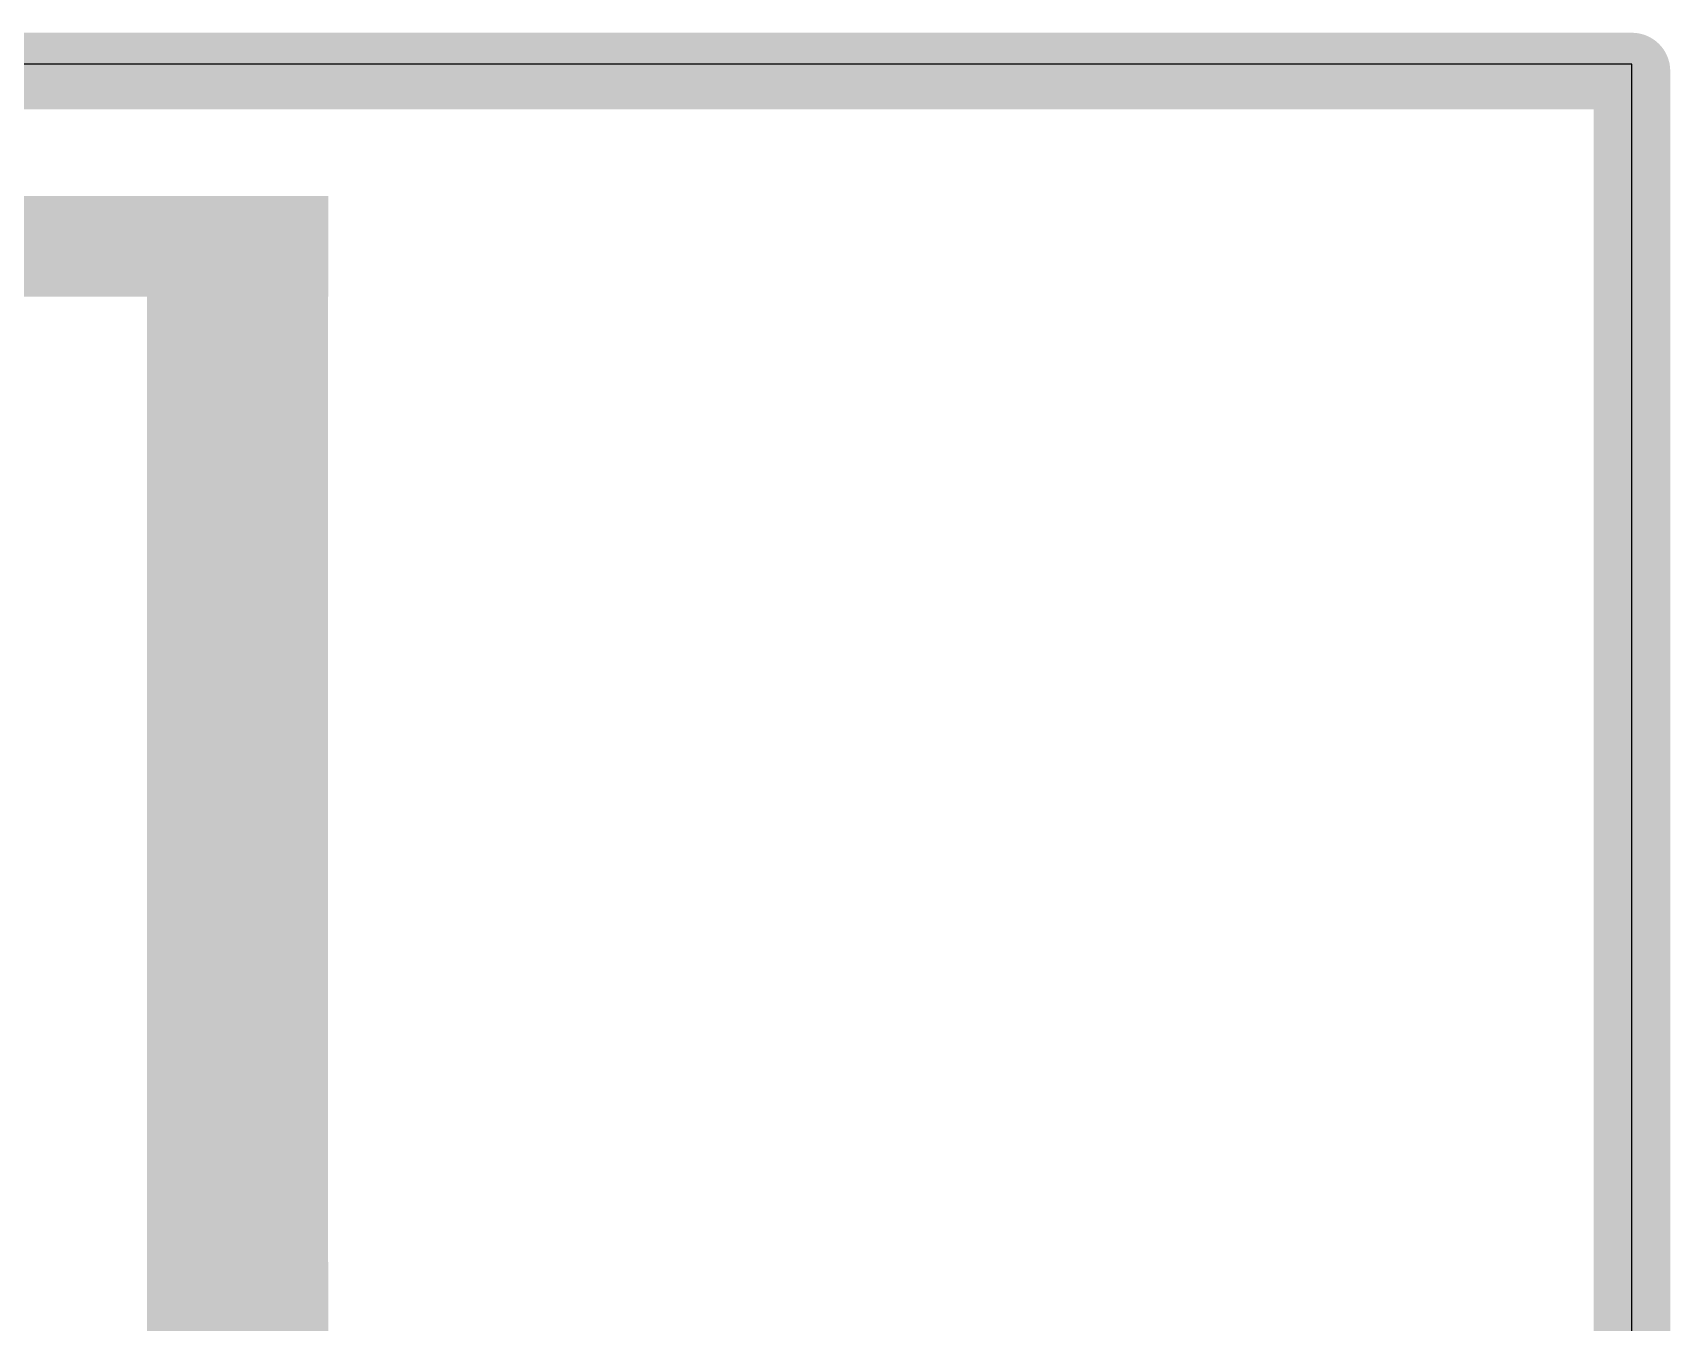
# Model space of a CAD drawing. Header units: inches. Extents: x 0 to 226, y 0 to 70.
# Drawn here: x 11.49 to 19.63, y 63.47 to 69.88 of the extents above; entities that cross this region are included whole.
import ezdxf

# ---------------------------------------------------------------- set-up
doc = ezdxf.new("R2010")
doc.units = ezdxf.units.IN
for name, color, linetype in [('Keep-Out Layer', 6, 'Continuous'), ('Multi-Layer', 9, 'Continuous'), ('Top Layer', 1, 'Continuous')]:
    doc.layers.add(name, color=color, linetype=linetype)

msp = doc.modelspace()

# ---------------------------------------------------------------- hatches: boundary and pattern name
at = {"layer": 'Top Layer'}
for points in [[(12.9597, 69.0724), (8.7597, 69.0724), (8.7597, 68.5724), (12.9597, 68.5724)], [(12.9594, 68.7782), (12.0594, 68.7782), (12.0594, 63.4722), (12.9594, 63.4722)], [(12.0597, 62.6746), (12.9597, 62.6746), (12.9597, 63.7722), (12.0597, 63.7722)]]:
    msp.add_hatch(color=1, dxfattribs=at).paths.add_polyline_path(points)

# ---------------------------------------------------------------- linework, layer by layer
at = {"layer": 'Keep-Out Layer'}
for points in [[(0, 69.6942, 0.381, 0.381, 0), (19.4405, 69.6942, 0.381, 0.381, 0)], [(19.4405, 44.8641, 0.381, 0.381, 0), (19.4405, 69.6942, 0.381, 0.381, 0)]]:
    msp.add_lwpolyline(points, format="xyseb", dxfattribs=at)
msp.add_lwpolyline([(19.3453, 69.6942, 0.1905, 0.1905, 1), (19.5358, 69.6942, 0.1905, 0.1905, 1)], format="xyseb", close=True, dxfattribs=at)
msp.add_lwpolyline([(19.3453, 69.6942, 0.1905, 0.1905, 1), (19.5358, 69.6942, 0.1905, 0.1905, 1)], format="xyseb", close=True, dxfattribs=at)
at = {"layer": 'Multi-Layer'}
for p, q in [((19.4405, 69.7283), (0, 69.7283)), ((19.4405, 63.3706), (19.4405, 69.7283))]:
    msp.add_line(p, q, dxfattribs=at)
at = {"layer": 'Top Layer'}
msp.add_solid([(12.9025, 63.4762), (12.9025, 64.0762), (12.1025, 63.4762), (12.1025, 64.0762)], dxfattribs=at)

doc.saveas('drawing.dxf')
